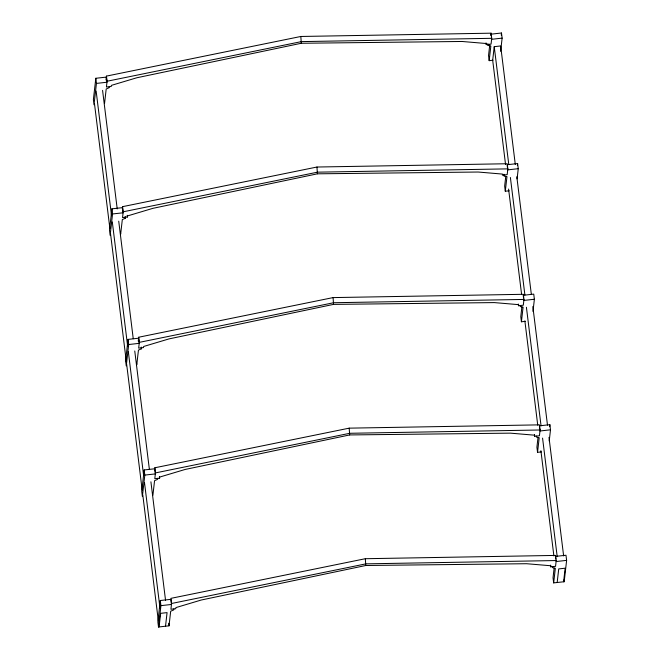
<?xml version="1.0" encoding="UTF-8"?>
<svg xmlns="http://www.w3.org/2000/svg" width="660" height="660" viewBox="0 0 660 660"><rect width="100%" height="100%" fill="white"/><g stroke="black" fill="none" stroke-linecap="round" stroke-linejoin="round"><path stroke-width="0.99" d="M95.816 78.276L93.382 99.627L94.009 104.758L96.442 83.407L95.816 78.276L106.334 77.104L106.969 82.236L96.442 83.407M106.004 79.967L106.45 76.106L300.836 36.473L491.089 33.181L491.725 38.313L491.065 44.08L486.238 44.616L486.032 42.908M104.536 103.587L106.194 89.001L109.23 87.673L109.345 86.683M106.45 76.106L107.077 81.238L106.425 87.004L111.243 86.468L111.367 85.379L136.777 77.773L301.282 43.263L462.058 41.473L486.362 43.527L486.238 44.616M111.936 208.832L109.502 230.191L110.137 235.323L112.571 213.964L111.936 208.832L122.455 207.661L123.09 212.792L112.571 213.964M122.347 208.593L122.57 206.662L316.957 167.029L507.21 163.738L507.845 168.869L507.185 174.636L502.367 175.18L502.491 174.083L478.178 172.029L317.402 173.819L152.905 208.337L127.495 215.935L127.372 217.033L122.545 217.569L123.206 211.794L122.57 206.662M120.442 232.435L120.656 234.143L122.323 219.557L125.359 218.237L125.466 217.239M128.056 339.397L125.623 360.748L126.258 365.879L128.692 344.528L128.056 339.397L138.583 338.217L139.21 343.349L128.692 344.528M138.254 341.088L138.691 337.227L333.085 297.594L523.331 294.302L523.966 299.434L523.306 305.2L518.488 305.737L518.273 304.029M138.691 337.227L139.326 342.358L138.666 348.125L143.492 347.589L143.616 346.492L169.026 338.893L333.531 304.384L494.307 302.593L518.611 304.648L518.488 305.737M136.57 363L136.777 364.708L138.443 350.113L141.479 348.793L141.595 347.803M144.177 469.953L141.743 491.312L142.379 496.444L144.812 475.084L144.177 469.953L154.704 468.781L155.339 473.913L144.812 475.084M154.597 469.706L154.819 467.783L349.206 428.15L539.459 424.858L540.086 429.99L539.434 435.757L534.608 436.301L534.402 434.585M152.905 495.264L154.564 480.678L157.6 479.358L157.715 478.36M154.819 467.783L155.446 472.915L154.795 478.69L159.613 478.145L159.737 477.056L185.146 469.45L349.651 434.94L510.428 433.15L534.732 435.204L534.608 436.301M158.507 627L160.933 605.649L171.46 604.469L170.825 599.338L160.306 600.517L157.872 621.868L158.507 627L169.026 625.828L170.684 611.234L173.72 609.914L173.836 608.924M159.085 626.934L160.636 613.338L167.071 612.62L165.52 626.216M171.575 603.479L170.915 609.246L175.742 608.71L175.865 607.612L201.267 600.014L365.772 565.496L526.548 563.714L550.861 565.76L550.729 566.857L555.555 566.321L556.215 560.546L555.58 555.415L365.326 558.715L170.94 598.348L171.575 603.479L365.962 563.846L556.215 560.546M301.282 43.263L300.836 36.473M317.402 173.819L316.957 167.029M333.531 304.384L333.085 297.594M349.651 434.94L349.206 428.15M365.772 565.496L365.326 558.715M493.004 60.233L489.175 60.662L490.834 46.068L488.029 45.4L488.144 44.41M489.761 44.831L488.54 55.531L489.175 60.662M490.867 35.104L491.089 33.181M515.303 164.505L500.659 45.953L494.233 46.67L492.682 60.266L505.552 164.513M501.262 35.038L501.493 33L490.974 34.172L491.188 35.887M500.627 51.348L502.128 38.131L501.493 33M509.124 190.789L505.296 191.218L506.962 176.632L504.149 175.964L504.265 174.966M505.774 176.36L504.661 186.087L505.296 191.218M517.39 165.594L517.621 163.556L507.094 164.736M517.093 178.86L518.257 168.688L517.621 163.556M520.385 305.522L520.27 306.521L523.083 307.189L521.416 321.783L525.244 321.354M521.895 306.925L520.789 316.651L521.416 321.783M532.983 311.454L534.377 299.252L533.742 294.121L523.223 295.292L523.537 297.858M536.506 436.087L536.398 437.077L539.203 437.745L537.545 452.339L541.373 451.91M538.015 437.481L536.91 447.208L537.545 452.339M549.631 426.715L549.862 424.677L539.344 425.857M549.227 440.995L550.498 429.808L549.862 424.677M552.635 566.643L552.519 567.641L555.332 568.309L553.666 582.895L564.184 581.724L566.618 560.373L565.991 555.241L555.464 556.413L555.786 558.979M554.144 568.037L553.03 577.764L553.666 582.895M557.172 582.508L558.723 568.912L565.15 568.194L563.607 581.79M107.077 81.238L301.471 41.605L491.725 38.313M123.206 211.794L317.592 172.161L507.845 168.869M139.326 342.358L333.721 302.725L523.966 299.434M155.446 472.915L349.841 433.282L540.086 429.99M502.128 38.131L491.609 39.303L491.395 37.595M518.257 168.688L507.73 169.868L507.202 165.586M523.85 300.424L534.377 299.252M550.498 429.808L539.979 430.988L539.558 427.564M556.099 561.544L566.618 560.373M516.813 176.773L531.333 294.302M532.843 306.562L547.486 425.114M548.996 437.382L563.64 555.934M563.978 580.016L564.184 581.724M494.233 46.67L508.744 164.2M510.386 177.49L524.898 295.02M526.416 307.279L541.052 425.832M542.569 438.1L557.205 556.644M508.588 189.04L521.582 294.302M524.865 320.875L537.735 425.122M540.895 450.673L553.889 555.934M487.814 43.692L488.029 45.4M503.943 174.248L504.149 175.964M550.522 565.15L550.729 566.857M127.157 215.317L127.372 217.033M159.406 476.438L159.613 478.145M125.144 216.529L125.359 218.237M141.265 347.086L141.479 348.793M168.712 623.263L169.026 625.828M102.572 90.362L117.216 208.915M118.726 221.183L133.246 338.72M134.755 350.98L149.399 469.54M150.909 481.8L165.553 600.361M160.306 600.517L160.933 605.649M96.145 91.08L111.54 215.77M112.299 221.9L127.694 346.591M128.329 351.697L143.6 475.365M144.482 482.518L160.009 608.231M94.471 103.653L109.865 228.343M110.5 233.45L126.398 362.224M126.654 364.27L142.172 489.984M142.807 495.091L158.334 620.804"/></g></svg>
